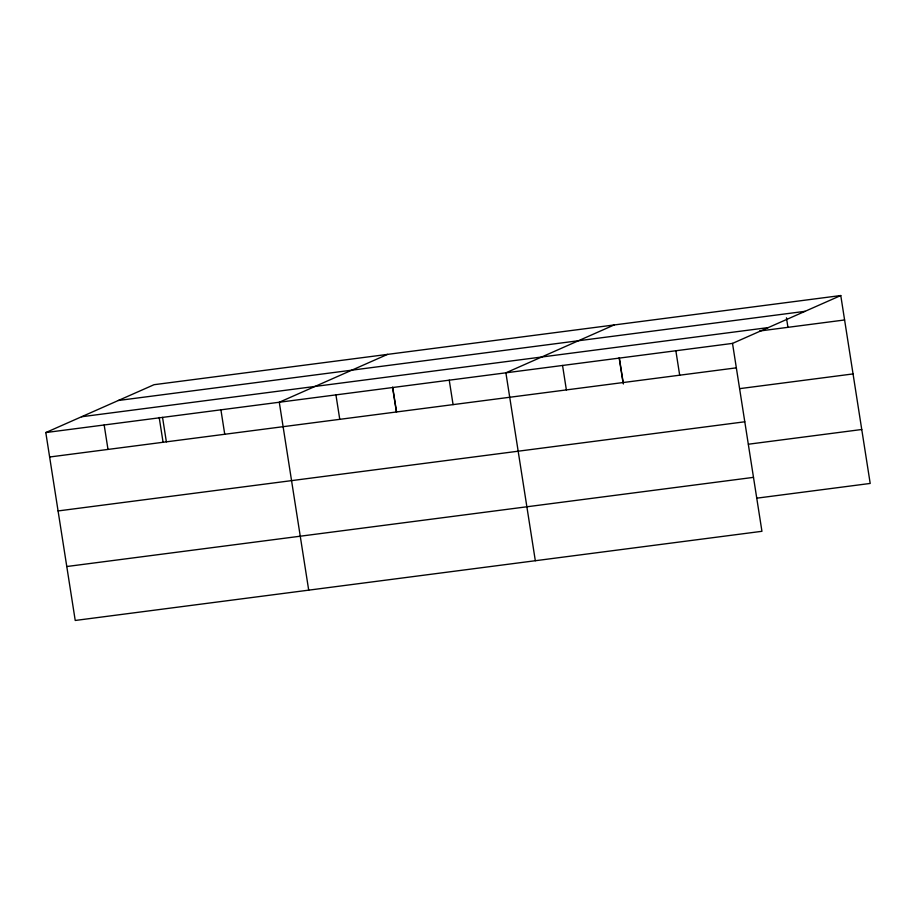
<?xml version="1.0" encoding="UTF-8"?>
<svg xmlns="http://www.w3.org/2000/svg" width="916" height="916" viewBox="0 0 916 916"><rect width="100%" height="100%" fill="white"/><g stroke="black" fill="none" stroke-linecap="round" stroke-linejoin="round"><path stroke-width="1.37" d="M840.774 295.536L732.514 343.397L761.94 531.303L75.227 620.464L45.8 432.558L154.06 384.697L840.774 295.536L870.2 483.442L756.891 498.155M387.548 354.377L279.277 402.239L308.703 590.156M614.155 324.951L505.895 372.823L535.322 560.729M118.336 400.487L805.05 311.325M81.524 416.757L768.238 327.596M759.616 331.008L844.598 319.97M45.8 432.558L732.514 343.397M49.624 457.004L736.338 367.843M739.739 388.636L853.048 373.923M58.074 510.945L744.788 421.784M748.441 444.214L861.75 429.501M66.776 566.523L753.49 477.362M786.455 317.829L787.943 327.333M675.859 350.748L679.683 375.194M619.285 357.698L623.407 383.976M619.205 358.11L623.029 382.545M562.55 365.461L566.374 389.907M449.241 380.174L453.077 404.62M392.666 387.125L396.571 412.017M392.586 387.525L396.422 411.971M335.932 394.888L339.767 419.333M220.916 409.818L224.741 434.264M162.544 417.398L166.369 441.844M159.189 417.433L163.082 442.336M104.172 424.978L107.996 449.424"/></g></svg>
